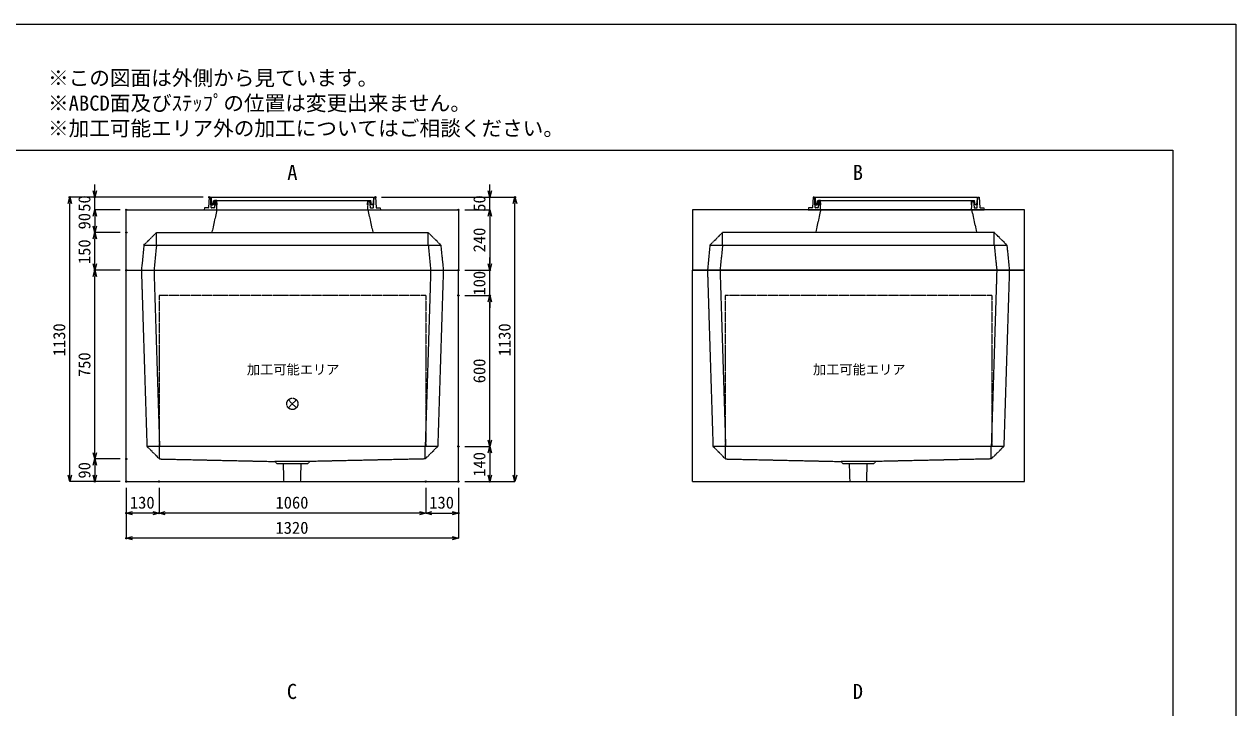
# Model space of a CAD drawing. Units: millimetres, scale not verified. Extents: x -3712 to 3712, y -2625 to 2625.
# Drawn here: x -1103 to 3712, y -91 to 2625 of the extents above; entities that cross this region are included whole.
import ezdxf
from ezdxf.enums import TextEntityAlignment as Align

# ---------------------------------------------------------------- set-up
doc = ezdxf.new("R2010")
doc.units = ezdxf.units.MM
doc.header["$LTSCALE"] = 10
doc.header["$PDMODE"] = 32
doc.header["$PDSIZE"] = 5
doc.linetypes.add('LONG_DASHED1', pattern=[7, 6, -1])
doc.linetypes.add('LONG_DOUBLE_CHAIN', pattern=[21.8, 18, -1, 0.6, -0.6, 0.6, -1])
for name, color, linetype, lineweight in [('0-0_D-TTL', 7, 'Continuous', 9), ('0-1_Defpoints', 7, 'Continuous', 9), ('0-3_D-TTL-TXT', 7, 'Continuous', 9), ('0-4_D-STR-TXT', 7, 'Continuous', 9), ('0-5_D-STR-DIM', 3, 'Continuous', 9), ('0-6_0', 7, 'Continuous', 9), ('0-7_D-STR', 7, 'LONG_DASHED1', 9), ('0-9_D-STR-STR5', 1, 'LONG_DOUBLE_CHAIN', 9), ('0-A_D-STR-STR4', 134, 'Continuous', 9)]:
    doc.layers.add(name, color=color, linetype=linetype, lineweight=lineweight)
doc.styles.add('ＭＳ ゴシック', font='')
doc.styles.get('ＭＳ ゴシック').set_extended_font_data('MS Gothic')

# ---------------------------------------------------------------- blocks, each defined once
blk = doc.blocks.new('A$C4DE05FD1')
at = {"layer": '0-0_D-TTL', "color": 134}
for p, q in [((2000, 38000), (57400, 38000)), ((57400, 38000), (57400, 2000))]:
    blk.add_line(p, q, dxfattribs=at)
at = {"layer": '0-1_Defpoints', "color": 134}
for p, q in [((0, 42000), (59400, 42000)), ((59400, 42000), (59400, 0))]:
    blk.add_line(p, q, dxfattribs=at)
at = {"layer": '0-3_D-TTL-TXT', "style": 'ＭＳ ゴシック'}
for s, p in [('※この図面は外側から見ています。', (21630.46, 39907.83)), ('※ABCD面及びｽﾃｯﾌﾟの位置は変更出来ません。', (21630.46, 39107.83)), ('※加工可能エリア外の加工についてはご相談ください。', (21630.46, 38307.83))]:
    blk.add_text(s, height=481.1, dxfattribs=at).set_placement(p, align=Align.BOTTOM_LEFT)
blk = doc.blocks.new('_Open30')
at = {"layer": '0-6_0'}
blk.add_line((0, 0), (-10, 0), dxfattribs=at)
blk.add_lwpolyline([(-10, 2.679), (0, 0), (-10, -2.679)], dxfattribs=at)
blk = doc.blocks.new('A$C31CA379A')
at = {"layer": '0-4_D-STR-TXT', "style": 'ＭＳ ゴシック'}
for s, p in [('A', (-162.94, -1095.26)), ('B', (17819.31, -1095.26)), ('C', (-175.69, -17595.27)), ('D', (17819.31, -17595.27))]:
    blk.add_text(s, height=481.1, dxfattribs=at).set_placement(p, align=Align.BOTTOM_LEFT)
blk = doc.blocks.new('A$C6FFA394C')
at = {"layer": '0-7_D-STR', "linetype": 'Continuous'}
for p, q in [((-6600, 2400), (6600, 2400)), ((-6600, 0), (-6600, 2400)), ((6600, 2400), (6600, 0)), ((-6600, 0), (6600, 0))]:
    blk.add_line(p, q, dxfattribs=at)
at = {"layer": '0-7_D-STR'}
for p, q in [((-3000, 2400), (-3200, 1500)), ((3000, 2400), (3200, 1500)), ((-5900, 1000), (-5400, 1500)), ((-5400, 1500), (5400, 1500)), ((-5400, 1000), (-5400, 1500)), ((5900, 1000), (5400, 1500)), ((5400, 1000), (5400, 1500)), ((-5900, 1000), (-6000, 0)), ((-5900, 1000), (5900, 1000)), ((-5400, 1000), (-5500, 0)), ((5400, 1000), (5500, 0)), ((5900, 1000), (6000, 0))]:
    blk.add_line(p, q, dxfattribs=at)
blk = doc.blocks.new('A$C7CF44FCC')
at = {"layer": '0-7_D-STR', "linetype": 'Continuous'}
for p, q in [((6600, 2400), (-6600, 2400)), ((-6600, 2400), (-6600, 0)), ((6600, 0), (6600, 2400)), ((6600, 0), (-6600, 0))]:
    blk.add_line(p, q, dxfattribs=at)
at = {"layer": '0-7_D-STR'}
for p, q in [((-1500, 2400), (-1700, 1500)), ((4500, 2400), (4700, 1500)), ((-5900, 1000), (-5400, 1500)), ((5400, 1500), (-5400, 1500)), ((-5400, 1000), (-5400, 1500)), ((5900, 1000), (5400, 1500)), ((5400, 1000), (5400, 1500)), ((-5900, 1000), (-6000, 0)), ((-5900, 1000), (5900, 1000)), ((-5400, 1000), (-5500, 0)), ((5400, 1000), (5500, 0)), ((5900, 1000), (6000, 0))]:
    blk.add_line(p, q, dxfattribs=at)
blk = doc.blocks.new('A$C657431FA')
at = {"layer": '0-7_D-STR', "linetype": 'Continuous'}
for p, q in [((-6600, 0), (6600, 0)), ((-6600, -8400), (-6600, 0)), ((6600, -8400), (6600, 0)), ((-6600, -8400), (6600, -8400))]:
    blk.add_line(p, q, dxfattribs=at)
at = {"layer": '0-7_D-STR'}
for p, q in [((-6000, 0), (-5780, -7000)), ((-5500, 0), (-5280, -7000)), ((5500, 0), (5280, -7000)), ((6000, 0), (5780, -7000)), ((-5280, -7500), (-5780, -7000)), ((5780, -7000), (-5780, -7000)), ((-5280, -7500), (-5280, -7000)), ((5280, -7500), (5780, -7000)), ((5280, -7500), (5280, -7000)), ((-5280, -7500), (-700, -7600)), ((-600, -7690), (-700, -7600)), ((700, -7600), (-700, -7600)), ((600, -7690), (-600, -7690)), ((-329.8, -8400), (-352.5, -7690)), ((329.8, -8400), (352.5, -7690)), ((600, -7690), (700, -7600)), ((5280, -7500), (700, -7600))]:
    blk.add_line(p, q, dxfattribs=at)
at = {"layer": '0-9_D-STR-STR5'}
for p, q in [((5300, -1000), (5300, -7000)), ((5300, -7000), (-5300, -7000))]:
    blk.add_line(p, q, dxfattribs=at)
blk.add_lwpolyline([(5300, -1000), (-5300, -1000), (-5300, -7000)], dxfattribs=at)
blk = doc.blocks.new('A$C284D0AE2')
at = {"layer": '0-A_D-STR-STR4'}
for p, q in [((-3300, 500), (-3327.8, 98.6)), ((-3250, 500), (-3300, 500)), ((-3221.3, 98.6), (-3250, 500)), ((-3225, 500), (-3225, 370)), ((-3490, 80), (-3500, 0)), ((-3500, 0), (3500, 0)), ((-3347.8, 80), (-3490, 80)), ((-3225, 370), (-3219.2, 370)), ((-3209.2, 360.9), (-3195, 200)), ((-3117.8, 80), (-3201.4, 80)), ((-3195, 200), (-3145, 200)), ((-3145, 200), (-3115, 370)), ((-3115, 370), (3115, 370)), ((-3090, 370), (-3106.2, 200.7)), ((-3106.2, 200.7), (-3086.1, 200.7)), ((-3070, 340), (-3098, 97.7)), ((-3000, 370), (-3090, 370)), ((-3020, 340), (-3070, 340)), ((-3000, 0), (-3020, 340)), ((-3011.8, 200.7), (-2991.8, 200.7)), ((-2991.8, 200.7), (-3000, 370)), ((3000, 370), (3090, 370)), ((3106.2, 200.7), (3086.1, 200.7)), ((3090, 370), (3106.2, 200.7)), ((3117.8, 80), (3201.4, 80)), ((3347.8, 80), (3490, 80)), ((3490, 80), (3500, 0))]:
    blk.add_line(p, q, dxfattribs=at)
for points in [[(-3225, 500), (3225, 500), (3225, 370), (3219.2, 370)], [(3221.3, 98.6), (3250, 500), (3300, 500), (3327.8, 98.6)], [(3011.8, 200.7), (2991.8, 200.7), (3000, 370)], [(3000, 0), (3020, 340), (3070, 340), (3098, 97.7)], [(3209.2, 360.9), (3195, 200), (3145, 200), (3115, 370)]]:
    blk.add_lwpolyline(points, dxfattribs=at)
for centre, radius, start, end in [((-3347.8, 100), 20, 270, 356.0372), ((-3201.4, 100), 20, 184.08562, 270), ((-3219.2, 360), 10, 5.04245, 90), ((-3117.8, 100), 20, 270, 353.41806), ((3117.8, 100), 20, 186.58194, 270), ((3201.4, 100), 20, 270, 355.91438), ((3219.2, 360), 10, 90, 174.95755), ((3347.8, 100), 20, 183.9628, 270)]:
    blk.add_arc(centre, radius, start, end, dxfattribs=at)
blk = doc.blocks.new('A$C1C640AAB')
at = {"layer": '0-9_D-STR-STR5'}
for p, q in [((-159.1, -159.1), (159.1, 159.1)), ((-159.1, 159.1), (159.1, -159.1))]:
    blk.add_line(p, q, dxfattribs=at)
blk.add_circle((0, 0), 225, dxfattribs=at)
blk = doc.blocks.new('A$Cc276e780')
at = {"layer": '0-7_D-STR'}
blk.add_blockref('A$C657431FA', (0, 0), dxfattribs=at)
at = {"layer": '0-9_D-STR-STR5'}
blk.add_blockref('A$C1C640AAB', (0, -5310), dxfattribs=at)

msp = doc.modelspace()

# ---------------------------------------------------------------- linework, layer by layer
at = {"layer": '0-1_Defpoints'}
for p in [(-922.5, 1937.5), (-822.5, 1937.5), (-367.5, 1937.5), (292.5, 1937.5), (747.5, 1937.5), (847.5, 1937.5), (-697.5, 1887.5), (622.5, 1887.5), (-822.5, 1797.5), (-697.5, 1797.5), (-822.5, 1647.5), (-697.5, 1647.5), (622.5, 1647.5), (747.5, 1647.5), (622.5, 1547.5), (622.5, 1547.5), (747.5, 1547.5), (622.5, 947.5), (-697.5, 897.5), (-697.5, 897.5), (-822.5, 807.5), (-697.5, 807.5), (-697.5, 807.5), (-697.5, 807.5), (-567.5, 807.5), (492.5, 807.5), (622.5, 807.5), (622.5, 807.5), (622.5, 807.5), (747.5, 807.5), (-697.5, 682.5), (-567.5, 682.5), (622.5, 682.5), (-697.5, 582.5)]:
    msp.add_point(p, dxfattribs=at)
at = {"layer": '0-5_D-STR-DIM'}
for p, q in [((-822.5, 1962.5), (-822.5, 1987.5)), ((747.5, 1962.5), (747.5, 1987.5)), ((-392.5, 1937.5), (-922.5, 1937.5)), ((-392.5, 1937.5), (-822.5, 1937.5)), ((-822.5, 1887.5), (-822.5, 1937.5)), ((317.5, 1937.5), (747.5, 1937.5)), ((317.5, 1937.5), (847.5, 1937.5)), ((747.5, 1887.5), (747.5, 1937.5)), ((-922.5, 832.5), (-922.5, 1912.5)), ((-722.5, 1887.5), (-822.5, 1887.5)), ((-722.5, 1887.5), (-822.5, 1887.5)), ((647.5, 1887.5), (747.5, 1887.5)), ((647.5, 1887.5), (747.5, 1887.5)), ((847.5, 832.5), (847.5, 1912.5)), ((-822.5, 1862.5), (-822.5, 1822.5)), ((-822.5, 1862.5), (-822.5, 1837.5)), ((747.5, 1862.5), (747.5, 1672.5)), ((747.5, 1862.5), (747.5, 1837.5)), ((-722.5, 1797.5), (-822.5, 1797.5)), ((-722.5, 1797.5), (-822.5, 1797.5)), ((-822.5, 1672.5), (-822.5, 1772.5)), ((747.5, 1672.5), (747.5, 1697.5)), ((-722.5, 1647.5), (-822.5, 1647.5)), ((-722.5, 1647.5), (-822.5, 1647.5)), ((647.5, 1647.5), (747.5, 1647.5)), ((647.5, 1647.5), (747.5, 1647.5)), ((747.5, 1547.5), (747.5, 1647.5)), ((-822.5, 922.5), (-822.5, 1622.5)), ((647.5, 1547.5), (747.5, 1547.5)), ((647.5, 1547.5), (747.5, 1547.5)), ((747.5, 1522.5), (747.5, 1497.5)), ((747.5, 972.5), (747.5, 1522.5)), ((647.5, 947.5), (747.5, 947.5)), ((647.5, 947.5), (747.5, 947.5)), ((747.5, 922.5), (747.5, 832.5)), ((-722.5, 897.5), (-822.5, 897.5)), ((-722.5, 897.5), (-822.5, 897.5)), ((-822.5, 872.5), (-822.5, 832.5)), ((-722.5, 807.5), (-922.5, 807.5)), ((-722.5, 807.5), (-822.5, 807.5)), ((-697.5, 782.5), (-697.5, 582.5)), ((-697.5, 782.5), (-697.5, 682.5)), ((-567.5, 782.5), (-567.5, 682.5)), ((-567.5, 782.5), (-567.5, 682.5)), ((492.5, 782.5), (492.5, 682.5)), ((492.5, 782.5), (492.5, 682.5)), ((622.5, 782.5), (622.5, 682.5)), ((622.5, 782.5), (622.5, 582.5)), ((647.5, 807.5), (747.5, 807.5)), ((647.5, 807.5), (847.5, 807.5)), ((-592.5, 682.5), (-672.5, 682.5)), ((467.5, 682.5), (-542.5, 682.5)), ((517.5, 682.5), (597.5, 682.5)), ((597.5, 582.5), (-672.5, 582.5))]:
    msp.add_line(p, q, dxfattribs=at)

# ---------------------------------------------------------------- block references
at = {"layer": '0-0_D-TTL', "xscale": 0.125, "yscale": 0.125}
msp.add_blockref('A$C4DE05FD1', (-3712.5, -2625), dxfattribs=at)
at = {"layer": '0-4_D-STR-TXT', "xscale": 0.125, "yscale": 0.125}
msp.add_blockref('A$C31CA379A', (-37.5, 2125), dxfattribs=at)
at = {"layer": '0-5_D-STR-DIM', "xscale": 2.5, "yscale": 2.5}
for p, rotation in [((-922.5, 1937.5), 90), ((-822.5, 1937.5), 270), ((747.5, 1937.5), 270), ((847.5, 1937.5), 90), ((-822.5, 1887.5), 90), ((-822.5, 1887.5), 90), ((747.5, 1887.5), 90), ((747.5, 1887.5), 90), ((-822.5, 1797.5), 270), ((-822.5, 1797.5), 90), ((-822.5, 1647.5), 270), ((-822.5, 1647.5), 90), ((747.5, 1647.5), 270), ((747.5, 1647.5), 270), ((747.5, 1547.5), 90), ((747.5, 1547.5), 90), ((747.5, 947.5), 270), ((-822.5, 897.5), 270), ((747.5, 947.5), 90), ((-822.5, 897.5), 90), ((-922.5, 807.5), 270), ((-822.5, 807.5), 270), ((747.5, 807.5), 270), ((847.5, 807.5), 270), ((-697.5, 682.5), 180), ((-567.5, 682.5), 180), ((492.5, 682.5), 180), ((-697.5, 582.5), 180)]:
    msp.add_blockref('_Open30', p, dxfattribs=dict(at, rotation=rotation))
for p in [(-567.5, 682.5), (492.5, 682.5), (622.5, 682.5), (622.5, 582.5)]:
    msp.add_blockref('_Open30', p, dxfattribs=at)
at = {"layer": '0-7_D-STR', "xscale": 0.1, "yscale": 0.1}
for name, p in [('A$C6FFA394C', (-37.5, 1647.5)), ('A$C7CF44FCC', (2212.5, 1647.5)), ('A$C7CF44FCC', (2212.5, 1647.5)), ('A$Cc276e780', (-37.5, 1647.5)), ('A$C657431FA', (2212.5, 1647.5))]:
    msp.add_blockref(name, p, dxfattribs=at)
at = {"layer": '0-A_D-STR-STR4', "xscale": 0.1, "yscale": 0.1}
for p in [(-37.5, 1887.5), (2362.5, 1887.5)]:
    msp.add_blockref('A$C284D0AE2', p, dxfattribs=at)

# ---------------------------------------------------------------- texts
at = {"layer": '0-5_D-STR-DIM', "style": 'ＭＳ ゴシック'}
for s, p in [('50', (-825.75, 1879.88)), ('50', (744.25, 1879.88)), ('90', (-825.75, 1809.63)), ('240', (744.25, 1718.5)), ('150', (-825.75, 1671.85)), ('100', (744.25, 1546.85)), ('1130', (-925.75, 1305.6)), ('1130', (844.25, 1305.6)), ('750', (-825.75, 1223)), ('600', (744.25, 1198.25)), ('140', (744.25, 826.85)), ('90', (-825.75, 819.63))]:
    msp.add_text(s, height=48.09, rotation=90, dxfattribs=at).set_placement(p, align=Align.BOTTOM_LEFT)
for s, p in [('130', (-683.15, 685.75)), ('1060', (-104.4, 685.75)), ('130', (506.85, 685.75)), ('1320', (-104.4, 585.75))]:
    msp.add_text(s, height=48.09, dxfattribs=at).set_placement(p, align=Align.BOTTOM_LEFT)
at = {"layer": '0-9_D-STR-STR5', "style": 'ＭＳ ゴシック'}
for p in [(-217.98, 1222.15), (2032.02, 1222.15)]:
    msp.add_text('加工可能エリア', height=38.49, dxfattribs=at).set_placement(p, align=Align.BOTTOM_LEFT)

doc.saveas('drawing.dxf')
